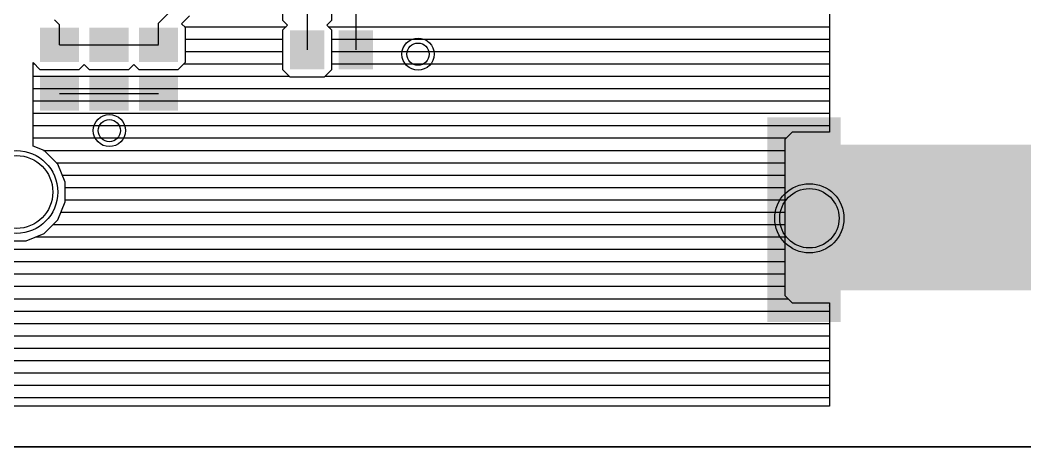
# Model space of a CAD drawing. Extents: x -8.5 to 50.5, y -15.2 to 20.7.
# Drawn here: x 16.08 to 36.72, y -15.24 to -6.47 of the extents above; entities that cross this region are included whole.
import ezdxf

# ---------------------------------------------------------------- set-up
doc = ezdxf.new("R2010")
doc.units = 0
for name, color, linetype in [('1', 22, 'CONTINUOUS'), ('17', 82, 'CONTINUOUS'), ('18', 82, 'CONTINUOUS'), ('20', 7, 'CONTINUOUS'), ('29', 253, 'CONTINUOUS')]:
    doc.layers.add(name, color=color, linetype=linetype)

# ---------------------------------------------------------------- blocks, each defined once
blk = doc.blocks.new('RECT')
blk.add_solid([(-0.5, -0.5), (0.5, -0.5), (-0.5, 0.5), (0.5, 0.5)])
blk = doc.blocks.new('PIE')
blk.add_circle((0, 0), 0.5)
blk = doc.blocks.new('ROUNDP')
blk.add_circle((0, 0), 0.5)
blk = doc.blocks.new('ROUNDV')
blk.add_circle((0, 0), 0.5)

msp = doc.modelspace()

# ---------------------------------------------------------------- linework, layer by layer
at = {"layer": '1'}
for p, q in [((32.7073, -5.1906), (32.7073, -8.7719)), ((21.471, -5.6588), (21.471, -6.4692)), ((22.479, -6.4692), (22.479, -5.6588)), ((21.975, -6.064), (21.975, -7.08)), ((22.975, -6.064), (22.975, -7.08)), ((19.212, -6.238), (18.912, -6.538)), ((19.3931, -6.5419), (19.5549, -6.38)), ((16.887, -6.563), (16.785, -6.461)), ((16.887, -6.977), (16.887, -6.563)), ((18.912, -6.538), (18.912, -6.97)), ((19.473, -6.6218), (19.3931, -6.5419)), ((19.4552, -6.604), (21.5418, -6.604)), ((21.471, -6.4692), (21.5738, -6.572)), ((21.5738, -6.572), (21.471, -6.6748)), ((22.3762, -6.572), (22.479, -6.4692)), ((22.479, -6.6748), (22.3762, -6.572)), ((22.4082, -6.604), (32.7073, -6.604)), ((19.473, -7.3322), (19.473, -6.6218)), ((21.471, -6.6748), (21.471, -7.4852)), ((22.479, -7.4852), (22.479, -6.6748)), ((16.887, -6.977), (17.903, -6.977)), ((17.903, -6.977), (18.919, -6.977)), ((18.912, -6.97), (18.919, -6.977)), ((19.473, -6.858), (21.471, -6.858)), ((22.479, -6.858), (32.7073, -6.858)), ((19.473, -7.112), (21.471, -7.112)), ((22.479, -7.112), (32.7073, -7.112)), ((16.3429, -9.0553), (16.3429, -7.3421)), ((16.3429, -7.3421), (16.4818, -7.481)), ((16.3429, -7.366), (16.3668, -7.366)), ((17.2922, -7.481), (17.395, -7.3782)), ((17.395, -7.3782), (17.4978, -7.481)), ((18.3082, -7.481), (18.411, -7.3782)), ((18.411, -7.3782), (18.5138, -7.481)), ((19.3242, -7.481), (19.473, -7.3322)), ((19.4392, -7.366), (21.471, -7.366)), ((22.479, -7.366), (32.7073, -7.366)), ((16.3429, -7.62), (21.6058, -7.62)), ((16.4818, -7.481), (17.2922, -7.481)), ((17.4978, -7.481), (18.3082, -7.481)), ((18.5138, -7.481), (19.3242, -7.481)), ((21.471, -7.4852), (21.6198, -7.634)), ((21.6198, -7.634), (22.3302, -7.634)), ((22.3302, -7.634), (22.479, -7.4852)), ((22.3442, -7.62), (32.7073, -7.62)), ((16.3429, -7.874), (32.7073, -7.874)), ((16.887, -7.977), (17.903, -7.977)), ((17.903, -7.977), (18.919, -7.977)), ((16.3429, -8.128), (32.7073, -8.128)), ((16.3429, -8.382), (32.7073, -8.382)), ((16.3429, -8.636), (32.7073, -8.636)), ((31.9394, -8.7719), (31.7906, -8.9207)), ((32.7073, -8.7719), (31.9394, -8.7719)), ((16.3429, -8.89), (31.8212, -8.89)), ((16.5687, -9.1489), (16.3429, -9.0553)), ((31.7906, -8.9207), (31.7906, -12.1283)), ((16.557, -9.144), (31.7906, -9.144)), ((16.8511, -9.4313), (16.5687, -9.1489)), ((16.8179, -9.398), (31.7906, -9.398)), ((17.004, -9.8003), (16.8511, -9.4313)), ((16.9426, -9.652), (31.7906, -9.652)), ((17.004, -10.1997), (17.004, -9.8003)), ((17.004, -9.906), (31.7906, -9.906)), ((16.8511, -10.5687), (17.004, -10.1997)), ((17.004, -10.16), (31.7906, -10.16)), ((16.9152, -10.414), (31.7906, -10.414)), ((16.5687, -10.8511), (16.8511, -10.5687)), ((16.7519, -10.668), (31.7906, -10.668)), ((16.1997, -11.004), (16.5687, -10.8511)), ((16.3977, -10.922), (31.7906, -10.922)), ((15.8003, -11.004), (16.1997, -11.004)), ((10.4876, -11.176), (31.7906, -11.176)), ((10.6282, -11.43), (31.7906, -11.43)), ((10.664, -11.684), (31.7906, -11.684)), ((10.664, -11.938), (31.7906, -11.938)), ((31.7906, -12.1283), (31.9394, -12.2771)), ((10.6854, -12.192), (31.8543, -12.192)), ((31.9394, -12.2771), (32.7073, -12.2771)), ((32.7073, -12.2771), (32.7073, -12.3435)), ((32.7073, -12.3435), (32.7081, -12.3377)), ((32.7081, -12.3377), (32.7081, -14.3998)), ((10.6667, -12.446), (32.7081, -12.446)), ((10.664, -12.7), (32.7081, -12.7)), ((10.664, -12.954), (32.7081, -12.954)), ((10.6149, -13.208), (32.7081, -13.208)), ((10.4556, -13.462), (32.7081, -13.462)), ((-3.0306, -13.716), (32.7081, -13.716)), ((-3.2687, -13.97), (32.7081, -13.97)), ((-3.5227, -14.224), (32.7081, -14.224)), ((32.7081, -14.3998), (-3.7908, -14.3998))]:
    msp.add_line(p, q, dxfattribs=at)
at = {"layer": '20'}
for p, q in [((41.512, -15.238), (-8.488, -15.238)), ((-8.488, -15.238), (50.464, -15.238))]:
    msp.add_line(p, q, dxfattribs=at)

# ---------------------------------------------------------------- block references
at = {"layer": '1'}
for p, xscale, yscale, rotation in [((16.887, -6.977), 0.5, 0.6, 270), ((17.903, -6.977), 0.5, 0.6, 270), ((18.919, -6.977), 0.5, 0.6, 270), ((16.887, -7.977), 0.5, 0.6, 270), ((17.903, -7.977), 0.5, 0.6, 270), ((18.919, -7.977), 0.5, 0.6, 270), ((32.1845, -10.5702), 4, 1.3, 90)]:
    msp.add_blockref('RECT', p, dxfattribs=dict(at, xscale=xscale, yscale=yscale, rotation=rotation))
for name, p, xscale, yscale in [('RECT', (21.975, -7.08), 0.5, 0.6), ('RECT', (22.975, -7.08), 0.5, 0.6), ('RECT', (35.1561, -10.5245), 6.223, 2.9972), ('PIE', (16, -10), 1.5, 1.5)]:
    msp.add_blockref(name, p, dxfattribs=dict(at, xscale=xscale, yscale=yscale))
at = {"layer": '17', "xscale": 1.2192, "yscale": 1.2192}
msp.add_blockref('ROUNDP', (32.2931, -10.5403), dxfattribs=at)
at = {"layer": '18', "xscale": 0.4572, "yscale": 0.4572}
for p in [(24.253, -7.167), (17.912, -8.738)]:
    msp.add_blockref('ROUNDV', p, dxfattribs=at)
at = {"layer": '29'}
for p, xscale, yscale, rotation in [((16.887, -6.977), 0.7032, 0.8032, 270), ((17.903, -6.977), 0.7032, 0.8032, 270), ((18.919, -6.977), 0.7032, 0.8032, 270), ((16.887, -7.977), 0.7032, 0.8032, 270), ((17.903, -7.977), 0.7032, 0.8032, 270), ((18.919, -7.977), 0.7032, 0.8032, 270), ((32.1845, -10.5702), 4.2032, 1.5032, 90)]:
    msp.add_blockref('RECT', p, dxfattribs=dict(at, xscale=xscale, yscale=yscale, rotation=rotation))
for name, p, xscale, yscale in [('RECT', (21.975, -7.08), 0.7032, 0.8032), ('RECT', (22.975, -7.08), 0.7032, 0.8032), ('ROUNDV', (24.253, -7.167), 0.6604, 0.6604), ('ROUNDV', (17.912, -8.738), 0.6604, 0.6604), ('PIE', (16, -10), 1.7032, 1.7032), ('ROUNDP', (32.2931, -10.5403), 1.4224, 1.4224)]:
    msp.add_blockref(name, p, dxfattribs=dict(at, xscale=xscale, yscale=yscale))

doc.saveas('drawing.dxf')
